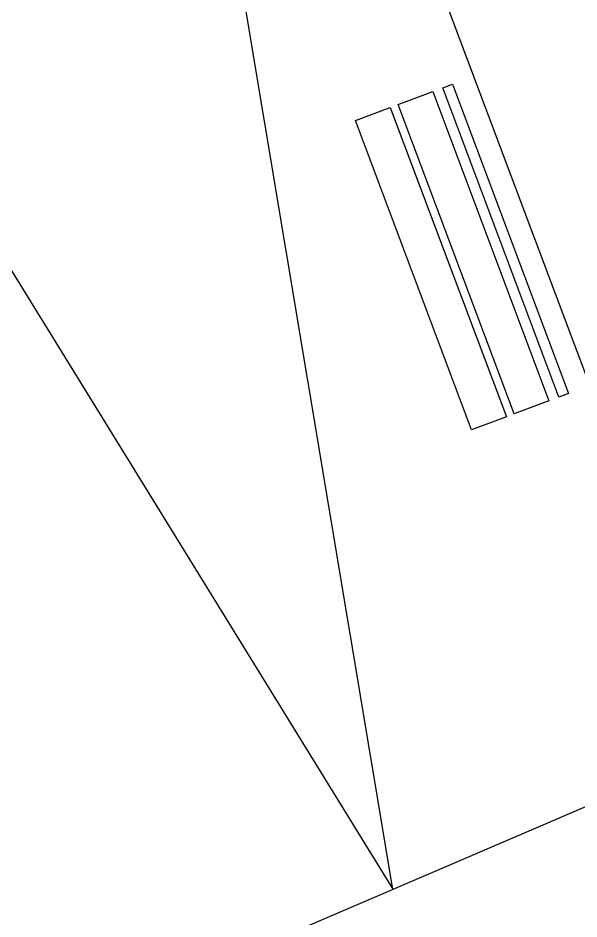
# Model space of a CAD drawing. Header units: millimetres. Extents: x 441156 to 441876, y 4514765 to 4515211.
# Drawn here: x 441694.563 to 441697.279, y 4514829.096 to 4514833.457 of the extents above; entities that cross this region are included whole.
import ezdxf

# ---------------------------------------------------------------- set-up
doc = ezdxf.new("R2010")
doc.units = ezdxf.units.MM
doc.layers.add('01_piscinas', color=254, linetype='Continuous')

msp = doc.modelspace()

# ---------------------------------------------------------------- linework, layer by layer
at = {"layer": '01_piscinas'}
for p, q in [((441697.98737654, 4514829.92970618, 0.00000015), (441694.64490464, 4514838.83373326, 0.00000132)), ((441691.60419494, 4514836.97494052, 0.00000013), (441696.37727713, 4514829.2393808, 0.00000131)), ((441696.37727713, 4514829.2393808, 0.00000131), (441695.34991646, 4514835.39497221, 0.00000126)), ((441694.76717772, 4514828.54905541, 0.00000131), (441697.98737654, 4514829.92970618, 0.00000131))]:
    msp.add_line(p, q, dxfattribs=at)
at = {"layer": '01_piscinas', "elevation": 0.00000053}
for points in [[(441733.80152151, 4514836.84526939, 0.0164873178), (441729.941051, 4514836.51536975, 0.0147570251), (441722.50275839, 4514835.40842934, 0.0064753203), (441716.72613465, 4514834.10548181, 0.0081662383), (441709.49245762, 4514832.24974676, 0.0216544653), (441700.37301078, 4514829.13504235, 0.0203224531), (441692.08927445, 4514825.50445053, 0.0071301443), (441686.53051536, 4514822.6439482, 0.0002218274), (441686.35889411, 4514822.55241672), (441685.06968918, 4514821.85298122), (441683.78080227, 4514821.15371826, 0.0026809456), (441681.72825373, 4514820.00791291), (441674.82663559, 4514816.1888006), (441672.21161554, 4514814.745731), (441664.29735012, 4514810.37833203), (441659.35443191, 4514807.63872531), (441646.18519361, 4514800.33969015), (441646.07115784, 4514800.27586286), (441656.85310346, 4514782.27945409)], [(441733.79953832, 4514836.77006272, 0.0164621357), (441729.94989689, 4514836.44089324, 0.0147546948), (441722.51715044, 4514835.33481359, 0.0064740219), (441716.74358279, 4514834.03253962, 0.0081654849), (441709.51294286, 4514832.17759532, 0.021652917), (441700.40030144, 4514829.06518378, 0.0203218385), (441692.12239248, 4514825.4371581, 0.0071298324), (441686.56578016, 4514822.5777561, 0.0002215412), (441686.39443893, 4514822.48637409), (441685.10545453, 4514821.78705824), (441683.81678817, 4514821.08791493, 0.002681048), (441681.7648651, 4514819.94245511), (441674.86291054, 4514816.12315664), (441672.24785212, 4514814.68006586), (441664.33364728, 4514810.31270033), (441659.39078961, 4514807.57312716), (441646.22168809, 4514800.27416781), (441646.17519445, 4514800.24814472), (441656.91744049, 4514782.31799947)]]:
    msp.add_lwpolyline(points, format="xyb", dxfattribs=at)
at = {"layer": '01_piscinas', "elevation": 0.0000012}
for points in [[(441696.61922901, 4514833.11953352), (441696.66603948, 4514833.13710564), (441697.22834753, 4514831.63917051), (441697.18153706, 4514831.62159839), (441696.61922901, 4514833.11953352)], [(441696.40273493, 4514833.03826407), (441696.57125264, 4514833.10152372), (441697.13356068, 4514831.60358859), (441696.96504298, 4514831.54032894), (441696.40273493, 4514833.03826407)], [(441696.9275946, 4514831.52627124), (441696.7590769, 4514831.46301158), (441696.19676885, 4514832.96094671), (441696.36528656, 4514833.02420637), (441696.9275946, 4514831.52627124)]]:
    msp.add_lwpolyline(points, dxfattribs=at)

doc.saveas('drawing.dxf')
